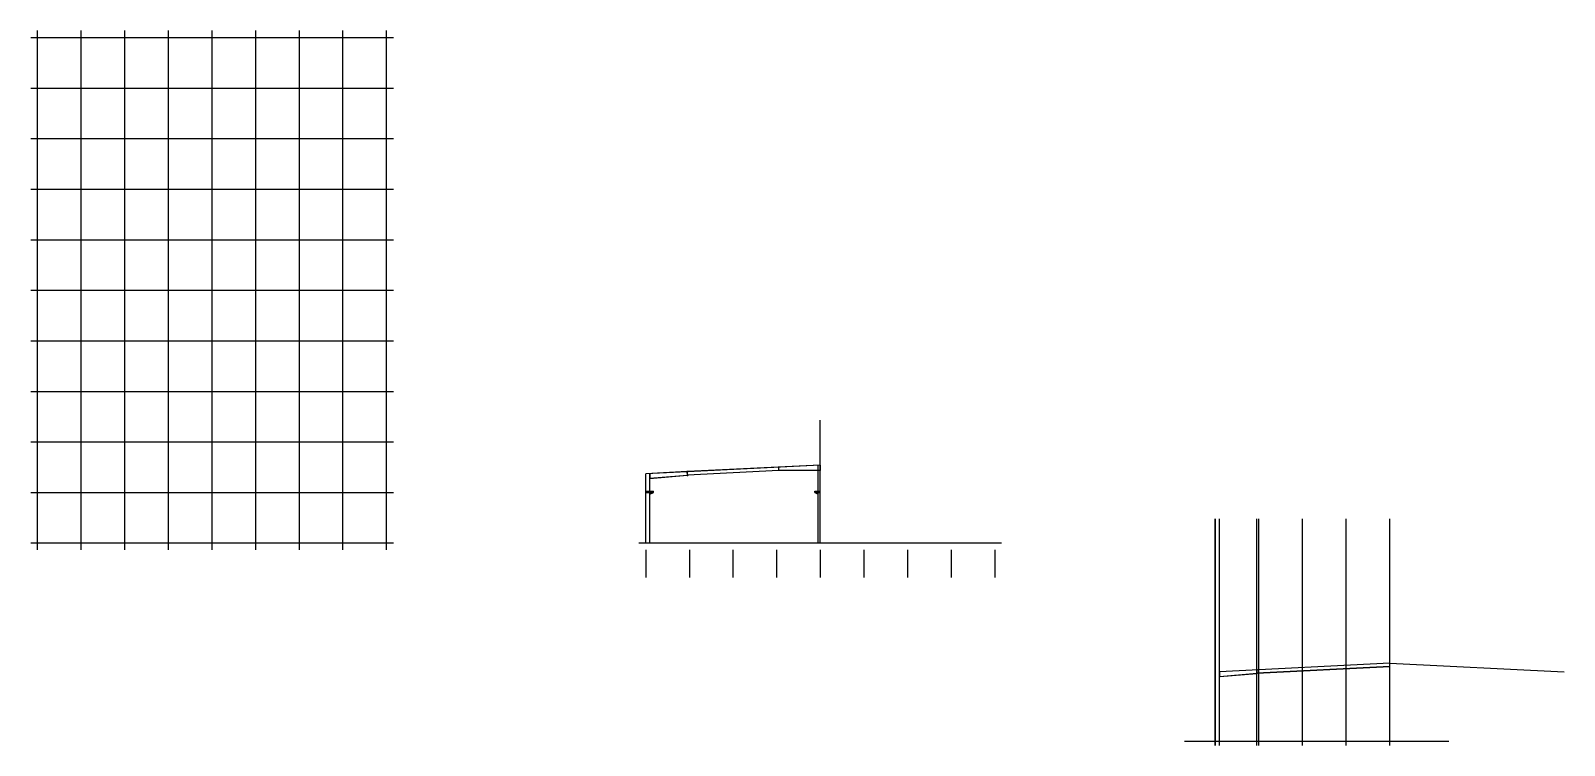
# Model space of a CAD drawing. Extents: x -148107 to 73371, y 3705 to 106937.
import ezdxf

# ---------------------------------------------------------------- set-up
doc = ezdxf.new("R2010")
doc.units = 0
doc.header["$LTSCALE"] = 1000
doc.header["$MEASUREMENT"] = 0
doc.layers.add('AXIS', color=3, linetype='Continuous')
doc.layers.add('DOTE', color=1, linetype='Continuous')

msp = doc.modelspace()

# ---------------------------------------------------------------- linework, layer by layer
for p, q in [((-34085, 32937), (-34085, 50697)), ((-53303, 43236), (-59285, 42937)), ((-59285, 32937), (-59285, 42937)), ((-53302, 43226), (-59284, 42927)), ((-58685, 32937), (-58685, 42967)), ((-58685, 42967), (-58685, 42267)), ((-58685, 42277), (-53278, 42746)), ((-58685, 42267), (-53278, 42736)), ((-53392, 43231), (-53307, 43326)), ((-53367, 42728), (-53273, 42646)), ((-53323, 43280), (-53251, 43283)), ((-53318, 43180), (-53246, 43183)), ((-53307, 43326), (-53271, 43327)), ((-53273, 42646), (-53307, 43326)), ((-53298, 42790), (-53226, 42794)), ((-53293, 42690), (-53221, 42694)), ((-53255, 42647), (-53289, 43326)), ((-53273, 42646), (-53237, 42648)), ((-53237, 42648), (-53271, 43327)), ((-53271, 43327), (-53177, 43242)), ((-34085, 44197), (-53267, 43237)), ((-34084, 44189), (-53266, 43229)), ((-40060, 43405), (-53242, 42746)), ((-40060, 43397), (-53242, 42738)), ((-53237, 42648), (-53152, 42743)), ((-40060, 43397), (-40085, 43897)), ((-34085, 43397), (-40060, 43397)), ((-34385, 32937), (-34385, 44182)), ((-34085, 44197), (-34085, 43397)), ((-59285, 40437), (-58185, 40437)), ((-59285, 40217), (-58185, 40217)), ((-58685, 39997), (-58185, 40217)), ((-58185, 40217), (-58185, 40437)), ((-34885, 40217), (-34885, 40437)), ((-34885, 40437), (-34085, 40437)), ((-34885, 40217), (-34385, 39997)), ((-34885, 40217), (-34085, 40217)), ((-60285, 32937), (-7885, 32937)), ((48171, 15564), (23561, 14333)), ((48172, 15556), (23561, 14325)), ((48172, 15556), (23561, 14325)), ((48172, 15556), (23561, 14325)), ((48171, 15564), (73371, 14304)), ((23561, 13443), (23561, 14424)), ((23561, 14424), (23605, 14424)), ((23561, 13443), (23583, 13443)), ((23583, 13443), (23583, 14424)), ((23605, 13543), (23583, 13543)), ((23605, 13543), (23605, 14424)), ((23605, 13645), (28988, 14114)), ((23605, 13635), (28988, 14104)), ((28993, 14014), (28959, 14693)), ((29011, 14015), (28977, 14694)), ((48196, 15075), (28988, 14114)), ((48196, 15065), (28988, 14104)), ((29029, 14016), (28995, 14695)), ((18507, 4304), (56689, 4304)), ((22971, 4310), (22981, 4310)), ((22971, 4310), (23571, 4310)), ((23561, 4310), (23571, 4310))]:
    msp.add_line(p, q)
at = {"const_width": 22}
for points in [[(-53305, 43281), (-53269, 43282)], [(-53300, 43181), (-53264, 43183)], [(-53280, 42791), (-53244, 42793)], [(-53275, 42691), (-53239, 42693)]]:
    msp.add_lwpolyline(points, dxfattribs=at)
at = {"layer": 'AXIS'}
for p, q in [((-59285, 31937), (-59285, 27937)), ((-52985, 31937), (-52985, 27937)), ((-46685, 31937), (-46685, 27937)), ((-40385, 31937), (-40385, 27937)), ((-34085, 31937), (-34085, 27937)), ((-27785, 31937), (-27785, 27937)), ((-21485, 31937), (-21485, 27937)), ((-15185, 31937), (-15185, 27937)), ((-8885, 31937), (-8885, 27937))]:
    msp.add_line(p, q, dxfattribs=at)
at = {"layer": 'DOTE'}
for p, q in [((-147107, 31937), (-147107, 106937)), ((-140807, 31937), (-140807, 106937)), ((-134507, 31937), (-134507, 106937)), ((-128207, 31937), (-128207, 106937)), ((-121907, 31937), (-121907, 106937)), ((-115607, 31937), (-115607, 106937)), ((-109307, 31937), (-109307, 106937)), ((-103007, 31937), (-103007, 106937)), ((-96707, 31937), (-96707, 106937)), ((-148107, 105937), (-95707, 105937)), ((-148107, 98637), (-95707, 98637)), ((-148107, 91337), (-95707, 91337)), ((-148107, 84037), (-95707, 84037)), ((-148107, 76737), (-95707, 76737)), ((-148107, 69437), (-95707, 69437)), ((-148107, 62137), (-95707, 62137)), ((-148107, 54837), (-95707, 54837)), ((-148107, 47537), (-95707, 47537)), ((-148107, 40237), (-95707, 40237)), ((22971, 3705), (22971, 36416)), ((22971, 3705), (22971, 36416)), ((22971, 3705), (22971, 36416)), ((22971, 3705), (22971, 36416)), ((22981, 3705), (22981, 36416)), ((23561, 3705), (23561, 36416)), ((28981, 3705), (28981, 36416)), ((29271, 3705), (29271, 36416)), ((35571, 3705), (35571, 36416)), ((41871, 3705), (41871, 36416)), ((48171, 3705), (48171, 36416)), ((-148107, 32937), (-95707, 32937)), ((23571, 3705), (23571, 13443))]:
    msp.add_line(p, q, dxfattribs=at)

doc.saveas('drawing.dxf')
